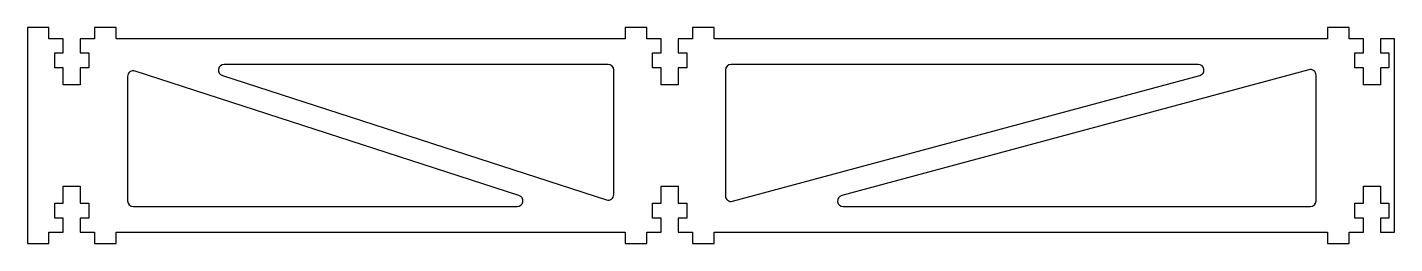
# Model space of a CAD drawing. Header units: millimetres. Extents: x -31 to 209, y -30 to 9.
import ezdxf

# ---------------------------------------------------------------- set-up
doc = ezdxf.new("R2010")
doc.units = ezdxf.units.MM

msp = doc.modelspace()

# ---------------------------------------------------------------- linework, layer by layer
at = {"color": 7, "linetype": 'Continuous', "lineweight": 25}
for p, q in [((-30.8, 8.5), (-30.8, -29.5)), ((-27, 8.5), (-30.8, 8.5)), ((-27, 6.5), (-27, 8.5)), ((-19, 8.5), (-19, 6.5)), ((-15.2, 8.5), (-19, 8.5)), ((-15.2, 6.5), (-15.2, 8.5)), ((74.2, 8.5), (74.2, 6.5)), ((78, 8.5), (74.2, 8.5)), ((78, 6.5), (78, 8.5)), ((86, 8.5), (86, 6.5)), ((89.8, 8.5), (86, 8.5)), ((89.8, 6.5), (89.8, 8.5)), ((197.54, 8.5), (197.54, 6.5)), ((201.34, 8.5), (197.54, 8.5)), ((201.34, 6.5), (201.34, 8.5)), ((-24.5, 6.5), (-27, 6.5)), ((-24.5, 4), (-24.5, 6.5)), ((-21.5, 6.5), (-21.5, 4)), ((-19, 6.5), (-21.5, 6.5)), ((74.2, 6.5), (-15.2, 6.5)), ((80.5, 6.5), (78, 6.5)), ((80.5, 4), (80.5, 6.5)), ((83.5, 6.5), (83.5, 4)), ((86, 6.5), (83.5, 6.5)), ((197.54, 6.5), (89.8, 6.5)), ((203.84, 6.5), (201.34, 6.5)), ((203.84, 4), (203.84, 6.5)), ((206.84, 6.5), (206.84, 4)), ((209.34, 6.5), (206.84, 6.5)), ((209.34, -27.5), (209.34, 6.5)), ((-26, 4), (-24.5, 4)), ((-26, 1.4), (-26, 4)), ((-21.5, 4), (-20, 4)), ((-20, 4), (-20, 1.4)), ((79, 4), (80.5, 4)), ((79, 1.4), (79, 4)), ((83.5, 4), (85, 4)), ((85, 4), (85, 1.4)), ((202.34, 4), (203.84, 4)), ((202.34, 1.4), (202.34, 4)), ((206.84, 4), (208.34, 4)), ((208.34, 4), (208.34, 1.4)), ((-24.5, 1.4), (-26, 1.4)), ((-24.5, -1.6), (-24.5, 1.4)), ((-21.5, 1.4), (-21.5, -1.6)), ((-20, 1.4), (-21.5, 1.4)), ((55.54, -21.05), (-11.89, 0.82)), ((3.46, 0.05), (70.89, -21.82)), ((71.2, 2), (3.77, 2)), ((72.2, -20.87), (72.2, 1)), ((80.5, 1.4), (79, 1.4)), ((80.5, -1.6), (80.5, 1.4)), ((83.5, 1.4), (83.5, -1.6)), ((85, 1.4), (83.5, 1.4)), ((91.8, 1), (91.8, -21.09)), ((174.85, 2), (92.8, 2)), ((93.06, -22.05), (175.11, 0.03)), ((194.28, 1.05), (112.23, -21.03)), ((195.54, -22), (195.54, 0.09)), ((203.84, 1.4), (202.34, 1.4)), ((203.84, -1.6), (203.84, 1.4)), ((206.84, 1.4), (206.84, -1.6)), ((208.34, 1.4), (206.84, 1.4)), ((-21.5, -1.6), (-24.5, -1.6)), ((-13.2, -0.13), (-13.2, -22)), ((83.5, -1.6), (80.5, -1.6)), ((206.84, -1.6), (203.84, -1.6)), ((-24.5, -19.4), (-21.5, -19.4)), ((-24.5, -22.4), (-24.5, -19.4)), ((-21.5, -19.4), (-21.5, -22.4)), ((80.5, -19.4), (83.5, -19.4)), ((80.5, -22.4), (80.5, -19.4)), ((83.5, -19.4), (83.5, -22.4)), ((203.84, -19.4), (206.84, -19.4)), ((203.84, -22.4), (203.84, -19.4)), ((206.84, -19.4), (206.84, -22.4)), ((-26, -22.4), (-24.5, -22.4)), ((-26, -25), (-26, -22.4)), ((-21.5, -22.4), (-20, -22.4)), ((-20, -22.4), (-20, -25)), ((-12.2, -23), (55.23, -23)), ((79, -22.4), (80.5, -22.4)), ((79, -25), (79, -22.4)), ((83.5, -22.4), (85, -22.4)), ((85, -22.4), (85, -25)), ((112.49, -23), (194.54, -23)), ((202.34, -22.4), (203.84, -22.4)), ((202.34, -25), (202.34, -22.4)), ((206.84, -22.4), (208.34, -22.4)), ((208.34, -22.4), (208.34, -25)), ((-24.5, -25), (-26, -25)), ((-24.5, -27.5), (-24.5, -25)), ((-21.5, -25), (-21.5, -27.5)), ((-20, -25), (-21.5, -25)), ((80.5, -25), (79, -25)), ((80.5, -27.5), (80.5, -25)), ((83.5, -25), (83.5, -27.5)), ((85, -25), (83.5, -25)), ((203.84, -25), (202.34, -25)), ((203.84, -27.5), (203.84, -25)), ((206.84, -25), (206.84, -27.5)), ((208.34, -25), (206.84, -25)), ((-27, -27.5), (-24.5, -27.5)), ((-27, -29.5), (-27, -27.5)), ((-21.5, -27.5), (-19, -27.5)), ((-19, -27.5), (-19, -29.5)), ((-15.2, -27.5), (74.2, -27.5)), ((-15.2, -29.5), (-15.2, -27.5)), ((74.2, -27.5), (74.2, -29.5)), ((78, -27.5), (80.5, -27.5)), ((78, -29.5), (78, -27.5)), ((83.5, -27.5), (86, -27.5)), ((86, -27.5), (86, -29.5)), ((89.8, -27.5), (197.54, -27.5)), ((89.8, -29.5), (89.8, -27.5)), ((197.54, -27.5), (197.54, -29.5)), ((201.34, -27.5), (203.84, -27.5)), ((201.34, -29.5), (201.34, -27.5)), ((206.84, -27.5), (209.34, -27.5)), ((-30.8, -29.5), (-27, -29.5)), ((-19, -29.5), (-15.2, -29.5)), ((74.2, -29.5), (78, -29.5)), ((86, -29.5), (89.8, -29.5)), ((197.54, -29.5), (201.34, -29.5))]:
    msp.add_line(p, q, dxfattribs=at)
for centre, start, end in [((-12.2, -0.13), 72.0277, 180), ((3.77, 1), 90, 252.0277), ((71.2, 1), 0, 90), ((92.8, 1), 90, 180), ((174.85, 1), 285.0651, 90), ((194.54, 0.09), 0, 105.0651), ((55.23, -22), 270, 72.0277), ((71.2, -20.87), 252.0277, 0), ((92.8, -21.09), 180, 285.0651), ((112.49, -22), 105.0651, 270), ((-12.2, -22), 180, 270), ((194.54, -22), 270, 0)]:
    msp.add_arc(centre, 1, start, end, dxfattribs=at)

doc.saveas('drawing.dxf')
